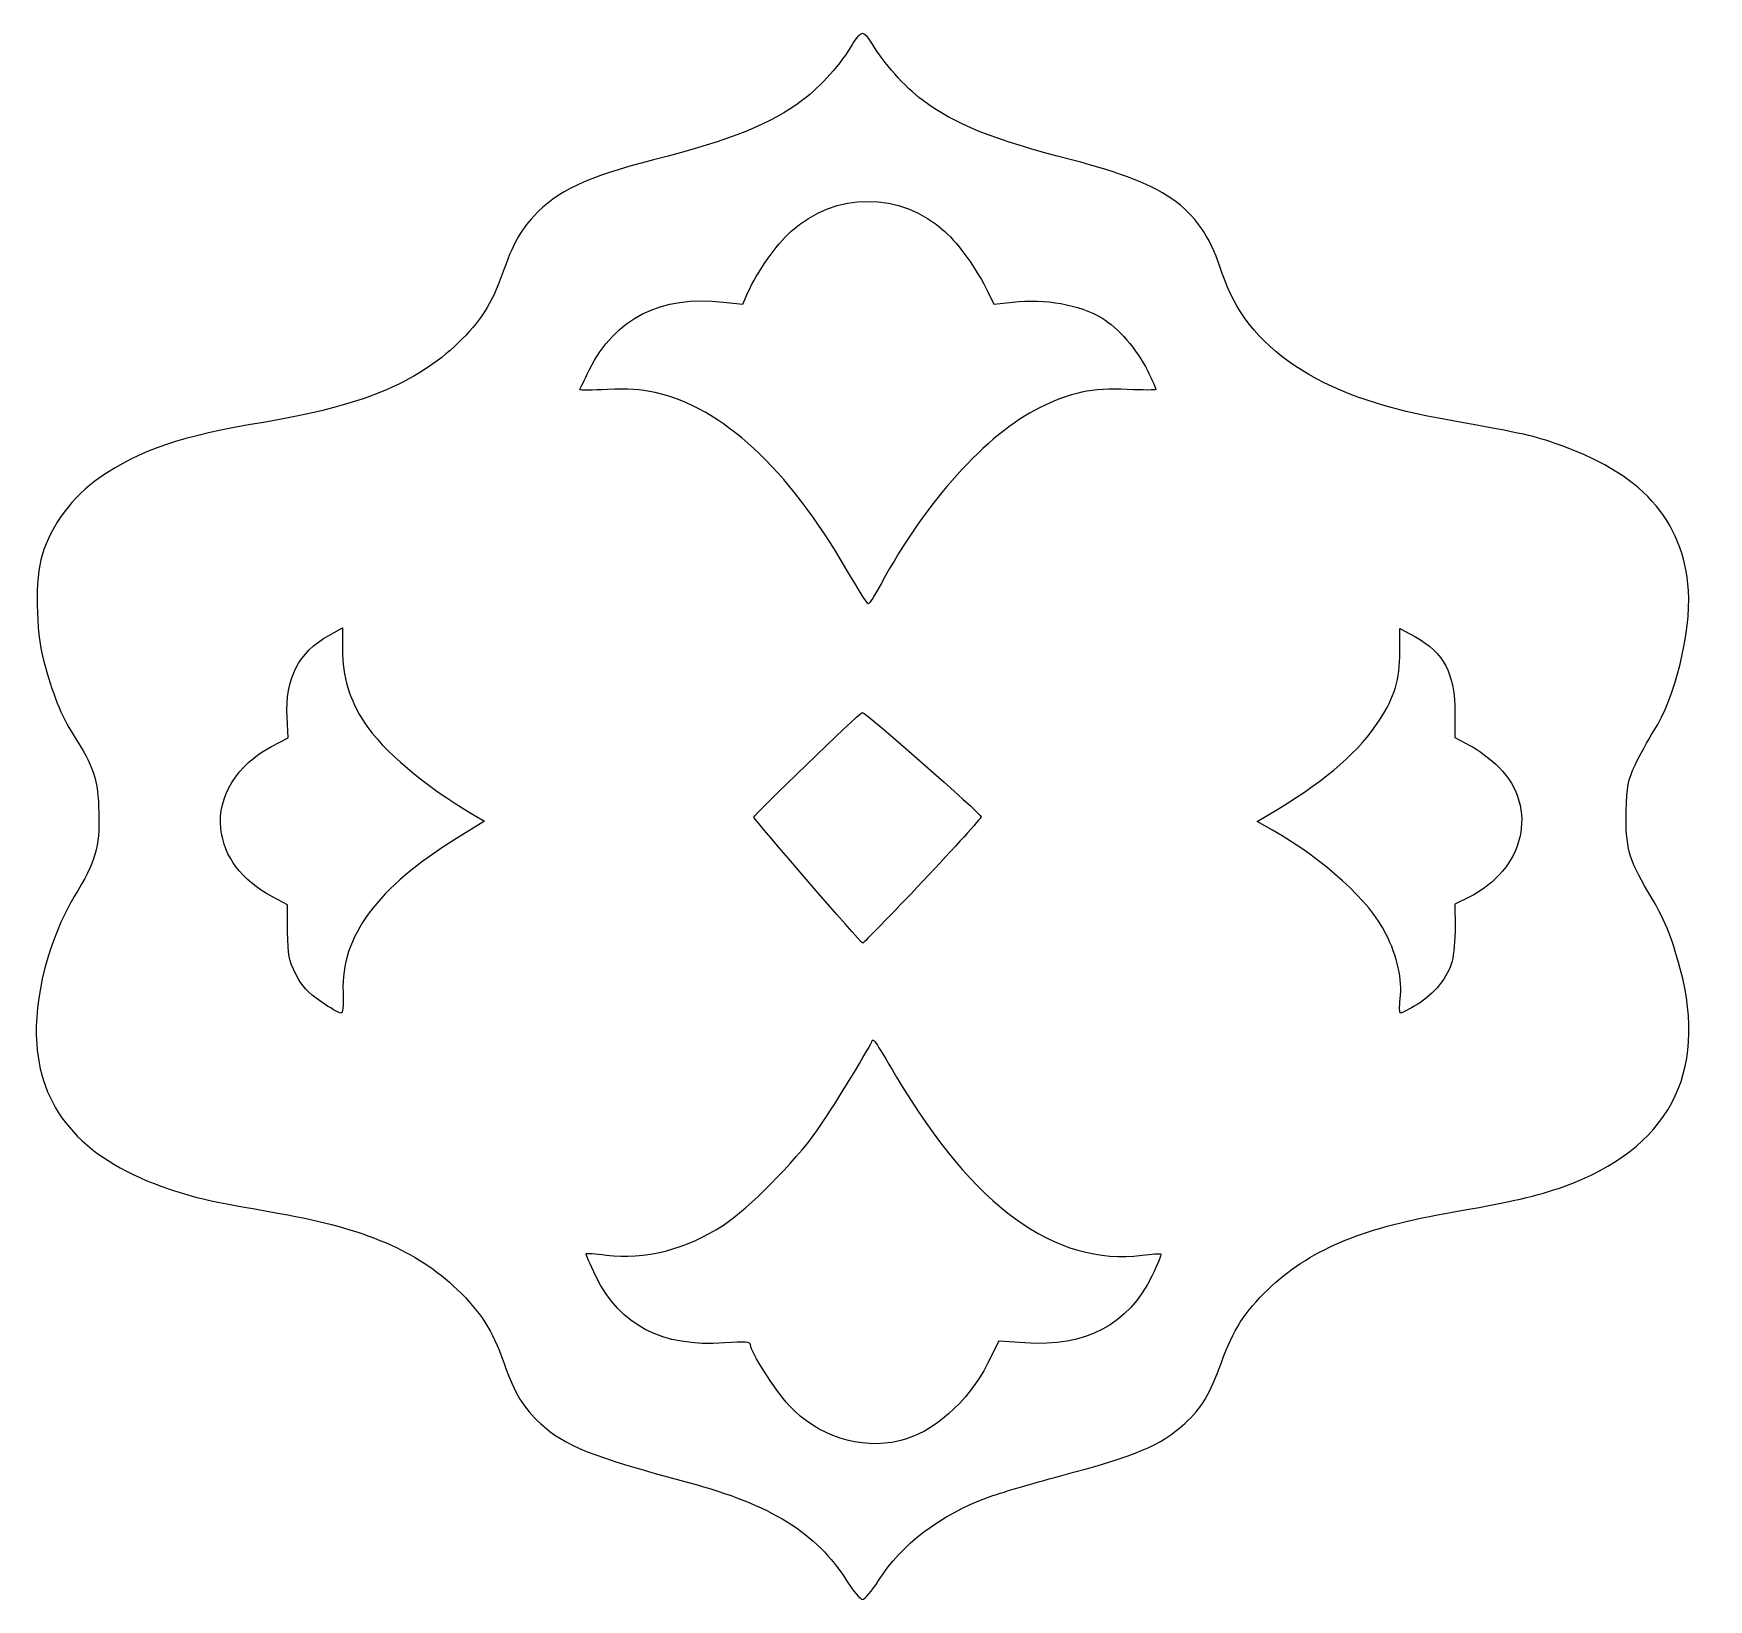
# Model space of a CAD drawing. Header units: centimetres. Extents: x -4.27 to 1.93, y 2.17 to 7.97.
import ezdxf

# ---------------------------------------------------------------- set-up
doc = ezdxf.new("R2010")
doc.units = ezdxf.units.CM
doc.header["$MEASUREMENT"] = 0
doc.layers.add('Layer 1', color=7, linetype='Continuous')

msp = doc.modelspace()

# ---------------------------------------------------------------- linework, layer by layer
at = {"layer": 'Layer 1', "color": 56}
for points, knots in [([(-1.26127, 2.24409), (-1.37306, 2.42068), (-1.5419, 2.52543), (-1.84641, 2.60709), (-1.84641, 2.60709), (-2.2081, 2.70408), (-2.30277, 2.74179), (-2.39528, 2.82572), (-2.39528, 2.82572), (-2.4579, 2.88253), (-2.48901, 2.9342), (-2.53091, 3.05096), (-2.53091, 3.05096), (-2.57476, 3.17315), (-2.61665, 3.23887), (-2.70385, 3.32227), (-2.70385, 3.32227), (-2.85407, 3.46592), (-3.04331, 3.54701), (-3.36017, 3.60348), (-3.36017, 3.60348), (-3.63533, 3.65252), (-3.66796, 3.6597), (-3.76898, 3.69352), (-3.76898, 3.69352), (-4.08049, 3.79778), (-4.24308, 3.97556), (-4.26098, 4.23148), (-4.26098, 4.23148), (-4.27276, 4.39996), (-4.2172, 4.6176), (-4.12176, 4.77677), (-4.12176, 4.77677), (-4.04095, 4.91154), (-4.02811, 4.95552), (-4.03086, 5.08802), (-4.03086, 5.08802), (-4.03339, 5.21014), (-4.04912, 5.25807), (-4.1257, 5.37694), (-4.1257, 5.37694), (-4.16899, 5.44417), (-4.2031, 5.52963), (-4.23566, 5.65247), (-4.23566, 5.65247), (-4.26463, 5.7618), (-4.26738, 5.95622), (-4.24116, 6.0408), (-4.24116, 6.0408), (-4.20591, 6.15446), (-4.12878, 6.25796), (-4.02687, 6.32834), (-4.02687, 6.32834), (-3.87647, 6.43221), (-3.73039, 6.48154), (-3.42032, 6.53319), (-3.42032, 6.53319), (-3.06144, 6.59298), (-2.85654, 6.67659), (-2.6997, 6.82727), (-2.6997, 6.82727), (-2.61791, 6.90586), (-2.57534, 6.97243), (-2.53668, 7.08227), (-2.53668, 7.08227), (-2.49799, 7.19218), (-2.47138, 7.24102), (-2.41995, 7.2965), (-2.41995, 7.2965), (-2.33271, 7.39061), (-2.22777, 7.43996), (-1.9763, 7.50515), (-1.9763, 7.50515), (-1.67864, 7.5823), (-1.54604, 7.6355), (-1.42275, 7.72721), (-1.42275, 7.72721), (-1.35812, 7.77528), (-1.27804, 7.86565), (-1.24076, 7.93259), (-1.24076, 7.93259), (-1.22831, 7.95494), (-1.21116, 7.97319), (-1.20266, 7.97315), (-1.20266, 7.97315), (-1.19415, 7.9731), (-1.17719, 7.9554), (-1.16497, 7.9338), (-1.16497, 7.9338), (-1.12725, 7.86714), (-1.04493, 7.77456), (-0.98127, 7.72721), (-0.98127, 7.72721), (-0.85798, 7.6355), (-0.72538, 7.5823), (-0.42771, 7.50515), (-0.42771, 7.50515), (-0.06047, 7.40995), (0.05213, 7.32518), (0.13043, 7.08495), (0.13043, 7.08495), (0.22075, 6.80786), (0.48985, 6.62767), (0.93146, 6.5486), (0.93146, 6.5486), (1.22748, 6.49559), (1.27365, 6.48568), (1.35941, 6.45671), (1.35941, 6.45671), (1.67985, 6.34849), (1.83963, 6.17287), (1.85667, 5.91015), (1.85667, 5.91015), (1.86677, 5.75443), (1.80724, 5.51191), (1.72915, 5.39064), (1.72915, 5.39064), (1.70745, 5.35695), (1.67604, 5.29993), (1.65935, 5.26392), (1.65935, 5.26392), (1.63229, 5.20559), (1.62871, 5.18699), (1.62654, 5.09335), (1.62654, 5.09335), (1.62348, 4.96105), (1.63617, 4.9139), (1.70662, 4.79598), (1.70662, 4.79598), (1.76952, 4.69071), (1.7927, 4.63536), (1.82645, 4.50986), (1.82645, 4.50986), (1.93115, 4.12045), (1.78214, 3.84298), (1.39295, 3.70261), (1.39295, 3.70261), (1.29821, 3.66845), (1.2077, 3.64787), (0.95615, 3.60332), (0.95615, 3.60332), (0.64005, 3.54734), (0.45015, 3.46602), (0.29984, 3.32227), (0.29984, 3.32227), (0.21264, 3.23887), (0.17074, 3.17315), (0.1269, 3.05096), (0.1269, 3.05096), (0.08501, 2.93421), (0.05389, 2.88253), (-0.00869, 2.82576), (-0.00869, 2.82576), (-0.09976, 2.74314), (-0.18294, 2.70819), (-0.47211, 2.63104), (-0.47211, 2.63104), (-0.57316, 2.60408), (-0.6935, 2.56828), (-0.73952, 2.55148), (-0.73952, 2.55148), (-0.91378, 2.48785), (-1.05806, 2.37786), (-1.14275, 2.24409), (-1.14275, 2.24409), (-1.16719, 2.20547), (-1.19386, 2.17388), (-1.20201, 2.17388), (-1.20201, 2.17388), (-1.21016, 2.17388), (-1.23682, 2.20547), (-1.26127, 2.24409)], [0, 0, 0, 0, 0.0227273, 0.0227273, 0.0227273, 0.0227273, 0.0454545, 0.0454545, 0.0454545, 0.0454545, 0.0681818, 0.0681818, 0.0681818, 0.0681818, 0.0909091, 0.0909091, 0.0909091, 0.0909091, 0.1136364, 0.1136364, 0.1136364, 0.1136364, 0.1363636, 0.1363636, 0.1363636, 0.1363636, 0.1590909, 0.1590909, 0.1590909, 0.1590909, 0.1818182, 0.1818182, 0.1818182, 0.1818182, 0.2045455, 0.2045455, 0.2045455, 0.2045455, 0.2272727, 0.2272727, 0.2272727, 0.2272727, 0.25, 0.25, 0.25, 0.25, 0.2727273, 0.2727273, 0.2727273, 0.2727273, 0.2954545, 0.2954545, 0.2954545, 0.2954545, 0.3181818, 0.3181818, 0.3181818, 0.3181818, 0.3409091, 0.3409091, 0.3409091, 0.3409091, 0.3636364, 0.3636364, 0.3636364, 0.3636364, 0.3863636, 0.3863636, 0.3863636, 0.3863636, 0.4090909, 0.4090909, 0.4090909, 0.4090909, 0.4318182, 0.4318182, 0.4318182, 0.4318182, 0.4545455, 0.4545455, 0.4545455, 0.4545455, 0.4772727, 0.4772727, 0.4772727, 0.4772727, 0.5, 0.5, 0.5, 0.5, 0.5227273, 0.5227273, 0.5227273, 0.5227273, 0.5454545, 0.5454545, 0.5454545, 0.5454545, 0.5681818, 0.5681818, 0.5681818, 0.5681818, 0.5909091, 0.5909091, 0.5909091, 0.5909091, 0.6136364, 0.6136364, 0.6136364, 0.6136364, 0.6363636, 0.6363636, 0.6363636, 0.6363636, 0.6590909, 0.6590909, 0.6590909, 0.6590909, 0.6818182, 0.6818182, 0.6818182, 0.6818182, 0.7045455, 0.7045455, 0.7045455, 0.7045455, 0.7272727, 0.7272727, 0.7272727, 0.7272727, 0.75, 0.75, 0.75, 0.75, 0.7727273, 0.7727273, 0.7727273, 0.7727273, 0.7954545, 0.7954545, 0.7954545, 0.7954545, 0.8181818, 0.8181818, 0.8181818, 0.8181818, 0.8409091, 0.8409091, 0.8409091, 0.8409091, 0.8636364, 0.8636364, 0.8636364, 0.8636364, 0.8863636, 0.8863636, 0.8863636, 0.8863636, 0.9090909, 0.9090909, 0.9090909, 0.9090909, 0.9318182, 0.9318182, 0.9318182, 0.9318182, 0.9545455, 0.9545455, 0.9545455, 0.9545455, 1, 1, 1, 1]), ([(-1.13369, 5.93472), (-0.96628, 6.24251), (-0.74522, 6.48808), (-0.54639, 6.58713), (-0.54639, 6.58713), (-0.43206, 6.64409), (-0.35184, 6.66083), (-0.2217, 6.65491), (-0.2217, 6.65491), (-0.1633, 6.65225), (-0.11552, 6.65235), (-0.11552, 6.65513), (-0.11552, 6.65513), (-0.11552, 6.65791), (-0.1298, 6.68944), (-0.14724, 6.7252), (-0.14724, 6.7252), (-0.18442, 6.8014), (-0.25689, 6.88509), (-0.31595, 6.92001), (-0.31595, 6.92001), (-0.3993, 6.9693), (-0.52697, 6.99201), (-0.64542, 6.97861), (-0.64542, 6.97861), (-0.64542, 6.97861), (-0.71603, 6.97063), (-0.71603, 6.97063), (-0.71603, 6.97063), (-0.71603, 6.97063), (-0.73777, 7.01596), (-0.73777, 7.01596), (-0.73777, 7.01596), (-0.77558, 7.0948), (-0.84543, 7.19308), (-0.89676, 7.23965), (-0.89676, 7.23965), (-1.06101, 7.38866), (-1.3035, 7.38866), (-1.46775, 7.23965), (-1.46775, 7.23965), (-1.52073, 7.19158), (-1.59501, 7.08613), (-1.62652, 7.01424), (-1.62652, 7.01424), (-1.62652, 7.01424), (-1.64577, 6.97034), (-1.64577, 6.97034), (-1.64577, 6.97034), (-1.64577, 6.97034), (-1.71773, 6.97847), (-1.71773, 6.97847), (-1.71773, 6.97847), (-1.94864, 7.00456), (-2.11892, 6.91875), (-2.2139, 6.72845), (-2.2139, 6.72845), (-2.2332, 6.68978), (-2.24898, 6.65627), (-2.24898, 6.65398), (-2.24898, 6.65398), (-2.24898, 6.65169), (-2.20302, 6.65219), (-2.14684, 6.65508), (-2.14684, 6.65508), (-2.07153, 6.65896), (-2.0252, 6.65597), (-1.97051, 6.64369), (-1.97051, 6.64369), (-1.72135, 6.58776), (-1.4803, 6.36469), (-1.2601, 5.9863), (-1.2601, 5.9863), (-1.22, 5.91738), (-1.18426, 5.86085), (-1.18068, 5.86066), (-1.18068, 5.86066), (-1.17709, 5.86047), (-1.15595, 5.8938), (-1.13369, 5.93472)], [0, 0, 0, 0, 0.047619, 0.047619, 0.047619, 0.047619, 0.0952381, 0.0952381, 0.0952381, 0.0952381, 0.1428571, 0.1428571, 0.1428571, 0.1428571, 0.1904762, 0.1904762, 0.1904762, 0.1904762, 0.2380952, 0.2380952, 0.2380952, 0.2380952, 0.2857143, 0.2857143, 0.2857143, 0.2857143, 0.3333333, 0.3333333, 0.3333333, 0.3333333, 0.3809524, 0.3809524, 0.3809524, 0.3809524, 0.4285714, 0.4285714, 0.4285714, 0.4285714, 0.4761905, 0.4761905, 0.4761905, 0.4761905, 0.5238095, 0.5238095, 0.5238095, 0.5238095, 0.5714286, 0.5714286, 0.5714286, 0.5714286, 0.6190476, 0.6190476, 0.6190476, 0.6190476, 0.6666667, 0.6666667, 0.6666667, 0.6666667, 0.7142857, 0.7142857, 0.7142857, 0.7142857, 0.7619048, 0.7619048, 0.7619048, 0.7619048, 0.8095238, 0.8095238, 0.8095238, 0.8095238, 0.8571429, 0.8571429, 0.8571429, 0.8571429, 0.9047619, 0.9047619, 0.9047619, 0.9047619, 1, 1, 1, 1]), ([(-3.12628, 4.42335), (-3.13463, 4.6291), (-3.00084, 4.80924), (-2.70209, 4.9945), (-2.70209, 4.9945), (-2.70209, 4.9945), (-2.60249, 5.05625), (-2.60249, 5.05625), (-2.60249, 5.05625), (-2.60249, 5.05625), (-2.64057, 5.07874), (-2.64057, 5.07874), (-2.64057, 5.07874), (-2.82839, 5.18971), (-2.97694, 5.31522), (-3.04859, 5.42349), (-3.04859, 5.42349), (-3.10184, 5.50396), (-3.12805, 5.59271), (-3.12805, 5.69256), (-3.12805, 5.69256), (-3.12805, 5.69256), (-3.12805, 5.77187), (-3.12805, 5.77187), (-3.12805, 5.77187), (-3.12805, 5.77187), (-3.17848, 5.74417), (-3.17848, 5.74417), (-3.17848, 5.74417), (-3.29062, 5.68258), (-3.34155, 5.58319), (-3.33344, 5.44178), (-3.33344, 5.44178), (-3.33344, 5.44178), (-3.32906, 5.36539), (-3.32906, 5.36539), (-3.32906, 5.36539), (-3.32906, 5.36539), (-3.39152, 5.33271), (-3.39152, 5.33271), (-3.39152, 5.33271), (-3.51841, 5.26632), (-3.59259, 5.1463), (-3.57889, 5.02955), (-3.57889, 5.02955), (-3.56622, 4.92166), (-3.50411, 4.83927), (-3.38808, 4.77644), (-3.38808, 4.77644), (-3.38808, 4.77644), (-3.33252, 4.74636), (-3.33252, 4.74636), (-3.33252, 4.74636), (-3.33252, 4.74636), (-3.33152, 4.64733), (-3.33152, 4.64733), (-3.33152, 4.64733), (-3.33063, 4.55797), (-3.32764, 4.54258), (-3.3009, 4.4899), (-3.3009, 4.4899), (-3.27741, 4.44361), (-3.25834, 4.42258), (-3.20891, 4.38846), (-3.20891, 4.38846), (-3.1746, 4.36478), (-3.14127, 4.3454), (-3.13483, 4.34539), (-3.13483, 4.34539), (-3.12652, 4.34537), (-3.12403, 4.36805), (-3.12628, 4.42335)], [0, 0, 0, 0, 0.0526316, 0.0526316, 0.0526316, 0.0526316, 0.1052632, 0.1052632, 0.1052632, 0.1052632, 0.1578947, 0.1578947, 0.1578947, 0.1578947, 0.2105263, 0.2105263, 0.2105263, 0.2105263, 0.2631579, 0.2631579, 0.2631579, 0.2631579, 0.3157895, 0.3157895, 0.3157895, 0.3157895, 0.3684211, 0.3684211, 0.3684211, 0.3684211, 0.4210526, 0.4210526, 0.4210526, 0.4210526, 0.4736842, 0.4736842, 0.4736842, 0.4736842, 0.5263158, 0.5263158, 0.5263158, 0.5263158, 0.5789474, 0.5789474, 0.5789474, 0.5789474, 0.6315789, 0.6315789, 0.6315789, 0.6315789, 0.6842105, 0.6842105, 0.6842105, 0.6842105, 0.7368421, 0.7368421, 0.7368421, 0.7368421, 0.7894737, 0.7894737, 0.7894737, 0.7894737, 0.8421053, 0.8421053, 0.8421053, 0.8421053, 0.8947368, 0.8947368, 0.8947368, 0.8947368, 1, 1, 1, 1]), ([(0.85247, 4.3778), (0.91503, 4.41569), (0.96584, 4.47857), (0.98164, 4.53768), (0.98164, 4.53768), (0.98781, 4.56075), (0.99266, 4.61775), (0.99242, 4.66434), (0.99242, 4.66434), (0.99242, 4.66434), (0.99199, 4.74905), (0.99199, 4.74905), (0.99199, 4.74905), (0.99199, 4.74905), (1.04241, 4.77397), (1.04241, 4.77397), (1.04241, 4.77397), (1.25014, 4.87662), (1.30342, 5.10583), (1.15449, 5.25611), (1.15449, 5.25611), (1.12647, 5.28438), (1.07842, 5.32078), (1.04772, 5.33701), (1.04772, 5.33701), (1.04772, 5.33701), (0.99188, 5.3665), (0.99188, 5.3665), (0.99188, 5.3665), (0.99188, 5.3665), (0.99191, 5.45644), (0.99191, 5.45644), (0.99191, 5.45644), (0.99195, 5.60285), (0.95107, 5.68156), (0.84548, 5.73835), (0.84548, 5.73835), (0.84548, 5.73835), (0.78824, 5.76914), (0.78824, 5.76914), (0.78824, 5.76914), (0.78824, 5.76914), (0.7879, 5.68267), (0.7879, 5.68267), (0.7879, 5.68267), (0.78749, 5.57975), (0.76933, 5.51912), (0.71221, 5.4299), (0.71221, 5.4299), (0.64085, 5.31842), (0.52037, 5.21296), (0.33811, 5.10243), (0.33811, 5.10243), (0.33811, 5.10243), (0.2598, 5.05494), (0.2598, 5.05494), (0.2598, 5.05494), (0.2598, 5.05494), (0.3166, 5.02265), (0.3166, 5.02265), (0.3166, 5.02265), (0.50748, 4.91413), (0.6767, 4.75967), (0.73643, 4.63942), (0.73643, 4.63942), (0.77874, 4.55425), (0.79748, 4.46867), (0.78927, 4.39818), (0.78927, 4.39818), (0.78589, 4.36916), (0.7867, 4.34541), (0.79106, 4.34541), (0.79106, 4.34541), (0.79542, 4.34541), (0.82306, 4.35999), (0.85247, 4.3778)], [0, 0, 0, 0, 0.05, 0.05, 0.05, 0.05, 0.1, 0.1, 0.1, 0.1, 0.15, 0.15, 0.15, 0.15, 0.2, 0.2, 0.2, 0.2, 0.25, 0.25, 0.25, 0.25, 0.3, 0.3, 0.3, 0.3, 0.35, 0.35, 0.35, 0.35, 0.4, 0.4, 0.4, 0.4, 0.45, 0.45, 0.45, 0.45, 0.5, 0.5, 0.5, 0.5, 0.55, 0.55, 0.55, 0.55, 0.6, 0.6, 0.6, 0.6, 0.65, 0.65, 0.65, 0.65, 0.7, 0.7, 0.7, 0.7, 0.75, 0.75, 0.75, 0.75, 0.8, 0.8, 0.8, 0.8, 0.85, 0.85, 0.85, 0.85, 0.9, 0.9, 0.9, 0.9, 1, 1, 1, 1]), ([(-0.97888, 4.83381), (-0.85986, 4.95991), (-0.76248, 5.06732), (-0.76248, 5.07251), (-0.76248, 5.07251), (-0.76248, 5.08364), (-1.19427, 5.46242), (-1.20306, 5.45901), (-1.20306, 5.45901), (-1.21777, 5.45329), (-1.60677, 5.0774), (-1.60454, 5.07107), (-1.60454, 5.07107), (-1.60003, 5.0583), (-1.20814, 4.60454), (-1.20163, 4.60454), (-1.20163, 4.60454), (-1.19814, 4.60454), (-1.0979, 4.70771), (-0.97888, 4.83381)], [0, 0, 0, 0, 0.1666667, 0.1666667, 0.1666667, 0.1666667, 0.3333333, 0.3333333, 0.3333333, 0.3333333, 0.5, 0.5, 0.5, 0.5, 0.6666667, 0.6666667, 0.6666667, 0.6666667, 1, 1, 1, 1]), ([(-1.06579, 2.76112), (-0.94249, 2.78982), (-0.8124, 2.9039), (-0.73902, 3.04768), (-0.73902, 3.04768), (-0.73902, 3.04768), (-0.69685, 3.13031), (-0.69685, 3.13031), (-0.69685, 3.13031), (-0.69685, 3.13031), (-0.60126, 3.12381), (-0.60126, 3.12381), (-0.60126, 3.12381), (-0.37431, 3.10837), (-0.21901, 3.19068), (-0.12922, 3.37399), (-0.12922, 3.37399), (-0.10912, 3.41503), (-0.09455, 3.45051), (-0.09684, 3.45283), (-0.09684, 3.45283), (-0.09913, 3.45514), (-0.13069, 3.45332), (-0.16697, 3.44878), (-0.16697, 3.44878), (-0.48898, 3.40849), (-0.79076, 3.6275), (-1.07601, 4.10852), (-1.07601, 4.10852), (-1.1618, 4.25318), (-1.16192, 4.25337), (-1.16829, 4.2391), (-1.16829, 4.2391), (-1.18643, 4.19843), (-1.32007, 3.98147), (-1.37163, 3.90897), (-1.37163, 3.90897), (-1.45468, 3.7922), (-1.62386, 3.6217), (-1.71748, 3.56041), (-1.71748, 3.56041), (-1.85507, 3.47033), (-2.00841, 3.43112), (-2.15192, 3.4493), (-2.15192, 3.4493), (-2.19088, 3.45424), (-2.22429, 3.45673), (-2.22616, 3.45484), (-2.22616, 3.45484), (-2.22803, 3.45295), (-2.2118, 3.41559), (-2.19009, 3.37182), (-2.19009, 3.37182), (-2.09861, 3.1874), (-1.94613, 3.10813), (-1.71315, 3.12389), (-1.71315, 3.12389), (-1.63682, 3.12906), (-1.61685, 3.12769), (-1.61685, 3.11729), (-1.61685, 3.11729), (-1.61685, 3.09156), (-1.52753, 2.95078), (-1.47465, 2.89314), (-1.47465, 2.89314), (-1.36891, 2.7779), (-1.21174, 2.72715), (-1.06579, 2.76112)], [0, 0, 0, 0, 0.0555556, 0.0555556, 0.0555556, 0.0555556, 0.1111111, 0.1111111, 0.1111111, 0.1111111, 0.1666667, 0.1666667, 0.1666667, 0.1666667, 0.2222222, 0.2222222, 0.2222222, 0.2222222, 0.2777778, 0.2777778, 0.2777778, 0.2777778, 0.3333333, 0.3333333, 0.3333333, 0.3333333, 0.3888889, 0.3888889, 0.3888889, 0.3888889, 0.4444444, 0.4444444, 0.4444444, 0.4444444, 0.5, 0.5, 0.5, 0.5, 0.5555556, 0.5555556, 0.5555556, 0.5555556, 0.6111111, 0.6111111, 0.6111111, 0.6111111, 0.6666667, 0.6666667, 0.6666667, 0.6666667, 0.7222222, 0.7222222, 0.7222222, 0.7222222, 0.7777778, 0.7777778, 0.7777778, 0.7777778, 0.8333333, 0.8333333, 0.8333333, 0.8333333, 0.8888889, 0.8888889, 0.8888889, 0.8888889, 1, 1, 1, 1])]:
    msp.add_open_spline(points, degree=3, knots=knots, dxfattribs=at)

doc.saveas('drawing.dxf')
